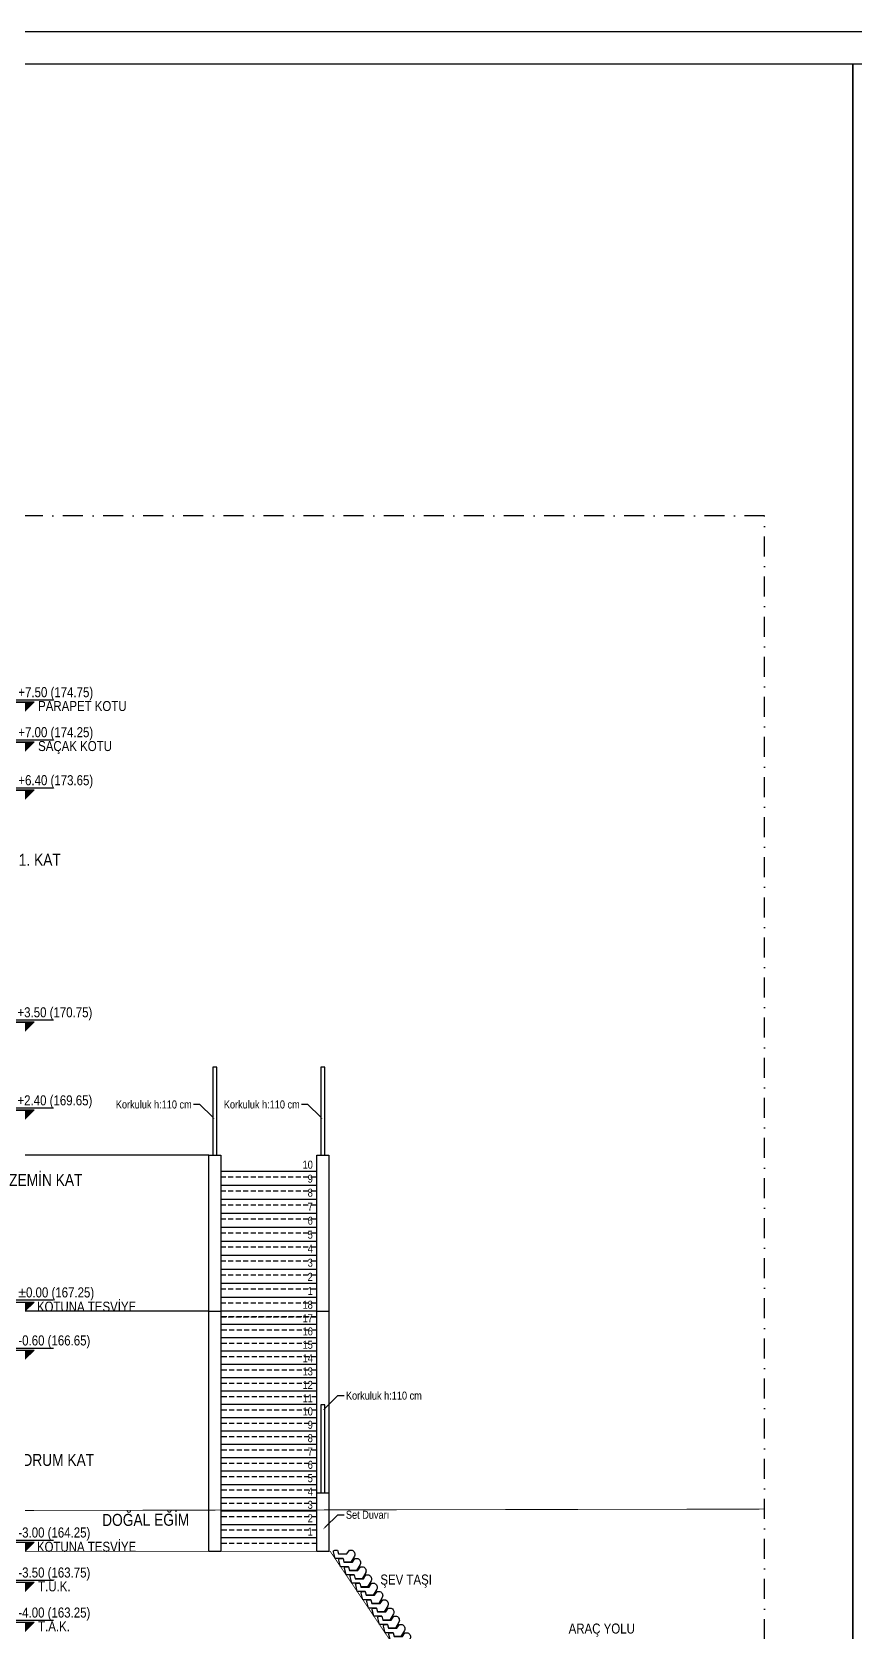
# Model space of a CAD drawing. Header units: millimetres. Extents: x 82776 to 137242, y 11666 to 27998.
# Drawn here: x 114732 to 115761, y 12666 to 14666 of the extents above; entities that cross this region are included whole.
import ezdxf
from ezdxf import colors
from ezdxf.entities.mleader import LeaderData, LeaderLine
from ezdxf.math import Vec2, Vec3

# ---------------------------------------------------------------- set-up
doc = ezdxf.new("R2010")
doc.units = ezdxf.units.MM
for name, pattern in [('( Hidden )', [0.375, 0.25, -0.125]), ('DASHDOT', [1, 0.5, -0.25, 0, -0.25]), ('DASHED', [15, 10, -5])]:
    doc.linetypes.add(name, pattern=pattern)
for name, color, linetype in [('0_IFC_Elevation_3', 21, 'Continuous'), ('0_IFC_Elevation_4', 11, 'Continuous'), ('0_IFC_Elevation_5', 252, 'Continuous'), ('0_IFC_Legend_Viewport', 7, 'Continuous'), ('0_IFC_Notation_Level_50', 160, 'Continuous'), ('0_IFC_Notation_Section_50', 10, 'Continuous'), ('0_IFC_Stair_Text', 221, 'Continuous'), ('0_IFC_Text_Explanation_50', 231, 'Continuous'), ('1_IFC_Stair_Concrete', 252, '( Hidden )'), ('2_IFC_Handrail', 181, 'Continuous'), ('2_IFC_Wall', 130, 'Continuous'), ('7_IFC_Landscape', 45, 'Continuous')]:
    doc.layers.add(name, color=color, linetype=linetype)
doc.styles.add('IFC_TEXT', font='ARIALN.TTF')

# ---------------------------------------------------------------- blocks, each defined once
blk = doc.blocks.new('*U2469')
at = {"layer": '0_IFC_Legend_Viewport', "transparency": 33554687}
blk.add_lwpolyline([(-3162, 2920), (0, 2920), (0, 0), (-3162, 0)], close=True, dxfattribs=at)
at = {"style": 'IFC_TEXT'}
for tag, p in [('PAFTA', (-2408, 17.9)), ('KOT', (-1159.1, 18)), ('OLCEK', (-110.4, 17.9))]:
    blk.add_attdef(tag, p, '', height=35, dxfattribs=at)
blk = doc.blocks.new('*U2470')
at = {"layer": '0_IFC_Legend_Viewport', "transparency": 33554687}
blk.add_lwpolyline([(-2846.3, 2920), (0, 2920), (0, 0), (-2846.3, 0)], close=True, dxfattribs=at)
at = {"style": 'IFC_TEXT'}
for tag, p in [('PAFTA', (-2250.2, 17.9)), ('KOT', (-1159.1, 18)), ('OLCEK', (-110.4, 17.9))]:
    blk.add_attdef(tag, p, '', height=35, dxfattribs=at)
blk = doc.blocks.new('0_IFC_NOT_RUDELEVEL_50_N')
at = {"layer": '0_IFC_Notation_Level_50'}
h = blk.add_hatch(color=256, dxfattribs=at)
h.dxf.hatch_style = 1
h.paths.add_polyline_path([(-201.6, 201.6), (201.6, 201.6), (0, 0)])
for p, q in [((-834.4, 0), (0, 0)), ((-201.6, 246.4), (627.2, 246.4))]:
    blk.add_line(p, q, dxfattribs=at)
blk.add_lwpolyline([(-201.6, 201.6), (201.6, 201.6), (0, 0), (-201.6, 201.6)], dxfattribs=at)
at = {"layer": '0_IFC_Notation_Level_50', "style": 'IFC_TEXT'}
blk.add_attdef('LEVEL', (-201.6, 302.4), '', height=280, dxfattribs=at)
blk = doc.blocks.new('D_GR1_DE')
at = {"layer": '0_IFC_Elevation_4', "linetype": 'DASHED', "const_width": 1}
blk.add_lwpolyline([(-1640.4, 204), (-1230, 78), (0, 151), (979.3, 152.8)], dxfattribs=at)
ref = blk.add_blockref('0_IFC_NOT_RUDELEVEL_50_N', (-1640.4, 204), dxfattribs=dict(xscale=0.057142857142768, yscale=0.057142857142768, zscale=0.057142857142768))
ref.add_attrib('LEVEL', '165.29', (-1649.7, 221.3), dxfattribs={"layer": '0_IFC_Notation_Level_50', "height": 12.5, "rotation": 360, "style": 'IFC_TEXT'})
ref = blk.add_blockref('0_IFC_NOT_RUDELEVEL_50_N', (0, 151), dxfattribs=dict(xscale=0.057142857142768, yscale=0.057142857142768, zscale=0.057142857142768))
ref.add_attrib('LEVEL', '164.76', (-9.3, 168.3), dxfattribs={"layer": '0_IFC_Notation_Level_50', "height": 12.5, "rotation": 360, "style": 'IFC_TEXT'})
ref = blk.add_blockref('0_IFC_NOT_RUDELEVEL_50_N', (-1230, 78), dxfattribs=dict(xscale=0.057142857142768, yscale=0.057142857142768, zscale=0.057142857142768))
ref.add_attrib('LEVEL', '164.03', (-1239.3, 95.3), dxfattribs={"layer": '0_IFC_Notation_Level_50', "height": 12.5, "rotation": 360, "style": 'IFC_TEXT'})
at = {"layer": '0_IFC_Elevation_4', "linetype": 'DASHED', "ltscale": 3, "char_height": 15, "attachment_point": 1, "style": 'IFC_TEXT'}
for insert, rotation in [((-1584, 214.9), 342.8477), ((151.5, 146.7), 0.2119)]:
    blk.add_mtext_dynamic_manual_height_columns('\\pxt4;DOĞAL EĞİM', width=252.297, gutter_width=125, heights=[0], dxfattribs=dict(at, insert=insert, rotation=rotation))
blk = doc.blocks.new('*U2452')
ref = blk.add_blockref('0_IFC_NOT_RUDELEVEL_50_N', (-125, 1182), dxfattribs=dict(xscale=0.057142857142768, yscale=0.057142857142768, zscale=0.057142857142768))
ref.add_attrib('LEVEL', '+7.82 (175.07)', (-133.2, 1199.3), dxfattribs={"layer": '0_IFC_Notation_Level_50', "height": 12.5, "style": 'IFC_TEXT'})
ref = blk.add_blockref('0_IFC_NOT_RUDELEVEL_50_N', (0, 1150), dxfattribs=dict(xscale=0.057142857142768, yscale=0.057142857142768, zscale=0.057142857142768))
ref.add_attrib('LEVEL', '+7.50 (174.75)', (-8.2, 1167.3), dxfattribs={"layer": '0_IFC_Notation_Level_50', "height": 12.5, "style": 'IFC_TEXT'})
ref = blk.add_blockref('0_IFC_NOT_RUDELEVEL_50_N', (0, 1100), dxfattribs=dict(xscale=0.057142857142768, yscale=0.057142857142768, zscale=0.057142857142768))
ref.add_attrib('LEVEL', '+7.00 (174.25)', (-8.2, 1117.3), dxfattribs={"layer": '0_IFC_Notation_Level_50', "height": 12.5, "style": 'IFC_TEXT'})
ref = blk.add_blockref('0_IFC_NOT_RUDELEVEL_50_N', (0, 1040), dxfattribs=dict(xscale=0.057142857142768, yscale=0.057142857142768, zscale=0.057142857142768))
ref.add_attrib('LEVEL', '+6.40 (173.65)', (-8.2, 1057.3), dxfattribs={"layer": '0_IFC_Notation_Level_50', "height": 12.5, "style": 'IFC_TEXT'})
ref = blk.add_blockref('0_IFC_NOT_RUDELEVEL_50_N', (0, 750), dxfattribs=dict(xscale=0.057142857142768, yscale=0.057142857142768, zscale=0.057142857142768))
ref.add_attrib('LEVEL', '+3.50 (170.75)', (-9.3, 767.3), dxfattribs={"layer": '0_IFC_Notation_Level_50', "height": 12.5, "style": 'IFC_TEXT'})
ref = blk.add_blockref('0_IFC_NOT_RUDELEVEL_50_N', (0, 640), dxfattribs=dict(xscale=0.057142857142768, yscale=0.057142857142768, zscale=0.057142857142768))
ref.add_attrib('LEVEL', '+2.40 (169.65)', (-9.3, 657.3), dxfattribs={"layer": '0_IFC_Notation_Level_50', "height": 12.5, "style": 'IFC_TEXT'})
ref = blk.add_blockref('0_IFC_NOT_RUDELEVEL_50_N', (0, 400), dxfattribs=dict(xscale=0.057142857142768, yscale=0.057142857142768, zscale=0.057142857142768))
ref.add_attrib('LEVEL', '±0.00 (167.25)', (-8.2, 417.3), dxfattribs={"layer": '0_IFC_Notation_Level_50', "height": 12.5, "style": 'IFC_TEXT'})
ref = blk.add_blockref('0_IFC_NOT_RUDELEVEL_50_N', (0, 340), dxfattribs=dict(xscale=0.057142857142768, yscale=0.057142857142768, zscale=0.057142857142768))
ref.add_attrib('LEVEL', '-0.60 (166.65)', (-8.2, 357.3), dxfattribs={"layer": '0_IFC_Notation_Level_50', "height": 12.5, "style": 'IFC_TEXT'})
ref = blk.add_blockref('0_IFC_NOT_RUDELEVEL_50_N', (0, 100), dxfattribs=dict(xscale=0.057142857142768, yscale=0.057142857142768, zscale=0.057142857142768))
ref.add_attrib('LEVEL', '-3.00 (164.25)', (-8.2, 117.3), dxfattribs={"layer": '0_IFC_Notation_Level_50', "height": 12.5, "style": 'IFC_TEXT'})
ref = blk.add_blockref('0_IFC_NOT_RUDELEVEL_50_N', (0, 50), dxfattribs=dict(xscale=0.057142857142768, yscale=0.057142857142768, zscale=0.057142857142768))
ref.add_attrib('LEVEL', '-3.50 (163.75)', (-8.2, 67.3), dxfattribs={"layer": '0_IFC_Notation_Level_50', "height": 12.5, "style": 'IFC_TEXT'})
ref = blk.add_blockref('0_IFC_NOT_RUDELEVEL_50_N', (0, 0), dxfattribs=dict(xscale=0.057142857142768, yscale=0.057142857142768, zscale=0.057142857142768))
ref.add_attrib('LEVEL', '-4.00 (163.25)', (-8.2, 17.3), dxfattribs={"layer": '0_IFC_Notation_Level_50', "height": 12.5, "style": 'IFC_TEXT'})
at = {"layer": '0_IFC_Notation_Level_50', "char_height": 12.5, "attachment_point": 1, "style": 'IFC_TEXT'}
for s, insert in [('MAHYA KOTU', (-108.5, 1194.5)), ('PARAPET KOTU', (16.5, 1162.5)), ('SAÇAK KOTU', (16.5, 1112.5)), ('T.Ü.K.', (16.5, 62.5)), ('T.A.K.', (16.5, 12.5))]:
    blk.add_mtext_dynamic_manual_height_columns(s, width=128.311, gutter_width=12.5, heights=[0], dxfattribs=dict(at, insert=insert))
at = {"layer": '0_IFC_Text_Explanation_50', "char_height": 15, "attachment_point": 5, "style": 'IFC_TEXT'}
for s, insert in [('\\pxt4;1. KAT', (18.6, 964.1)), ('\\pxi-3,l4,t4;ZEMİN KAT', (18.6, 564.1)), ('\\pxi-0.46999,l1.46999,t1.46999,4;1. BODRUM KAT', (12.2, 214.1))]:
    blk.add_mtext_dynamic_manual_height_columns(s, width=215.825, gutter_width=125, heights=[0], dxfattribs=dict(at, insert=insert))
blk = doc.blocks.new('SEV TASI')
blk.add_wipeout([(3.1, 10.3), (-0.4, 10.3), (-0.8, 10.3), (-1.1, 10.1), (-1.5, 9.9), (-1.7, 9.7), (-1.9, 9.4), (-2, 9), (-2.1, 8.6), (-2, 8.2), (0, 0), (10, 0), (11.2, -4.7), (19.9, -4.7), (24.4, 2.9), (24.8, 3.9), (24.9, 5), (24.8, 6.1), (24.5, 7.2), (24, 8.2), (23.3, 9.1), (22.4, 9.8), (21.4, 10.3), (17.9, 10.3), (14.8, 5.6), (4.3, 5.6)]).dxf.layer = '7_IFC_Landscape'
at = {"layer": '7_IFC_Landscape'}
blk.add_lwpolyline([(0, 0), (-2, 8.2, -0.486604), (-0.4, 10.3), (3.1, 10.3), (4.3, 5.6), (14.8, 5.6), (17.9, 10.3), (21.4, 10.3, -0.425542), (24.4, 2.9), (19.9, -4.7), (11.2, -4.7), (10, 0)], format="xyb", close=True, dxfattribs=at)
blk = doc.blocks.new('*U2485')
blk.add_blockref('SEV TASI', (-3.5, 5.2))
blk.add_blockref('SEV TASI', (3.4, -5.1))
blk.add_blockref('SEV TASI', (10.4, -15.4))
blk.add_blockref('SEV TASI', (17.3, -25.7))
blk.add_blockref('SEV TASI', (24.3, -36.1))
blk.add_blockref('SEV TASI', (31.2, -46.4))
blk.add_blockref('SEV TASI', (38.2, -56.7))
blk.add_blockref('SEV TASI', (45.1, -67))
blk.add_blockref('SEV TASI', (52, -77.3))
blk.add_blockref('SEV TASI', (59, -87.6))
blk.add_blockref('SEV TASI', (65.9, -97.9))
blk.add_blockref('SEV TASI', (72.9, -108.2))
blk = doc.blocks.new('D BLOK_GR1')
at = {"layer": '0_IFC_Elevation_3', "transparency": 33554687}
for points in [[(419.8, 300), (299.8, 300)], [(419.8, 283.3), (299.8, 283.3)], [(419.8, 266.7), (299.8, 266.7)], [(419.8, 250), (299.8, 250)], [(419.8, 233.3), (299.8, 233.3)], [(419.8, 216.7), (299.8, 216.7)], [(419.8, 200), (299.8, 200)], [(419.8, 183.3), (299.8, 183.3)], [(419.8, 166.7), (299.8, 166.7)], [(419.8, 150), (299.8, 150)], [(419.8, 133.3), (299.8, 133.3)], [(419.8, 116.7), (299.8, 116.7)], [(419.8, 100), (299.8, 100)], [(419.8, 83.3), (299.8, 83.3)], [(419.8, 66.7), (299.8, 66.7)], [(419.8, 50), (299.8, 50)], [(419.8, 33.3), (299.8, 33.3)], [(419.8, 16.7), (299.8, 16.7)]]:
    blk.add_lwpolyline(points, dxfattribs=at)
at = {"layer": '0_IFC_Elevation_4'}
for points in [[(284.8, 300), (0, 300)], [(419.8, 73.1), (419.8, 300), (434.8, 300), (434.8, 73.1)]]:
    blk.add_lwpolyline(points, dxfattribs=at)
blk.add_lwpolyline([(284.8, 300), (299.8, 300), (299.8, 0), (284.8, 0)], close=True, dxfattribs=at)
at = {"layer": '0_IFC_Elevation_5', "transparency": 33554687}
for points in [[(284.8, 495), (0, 495)], [(299.8, 475), (419.8, 475)], [(299.8, 475), (299.8, 475)], [(299.8, 457.5), (419.8, 457.5)], [(299.8, 440), (419.8, 440)], [(299.8, 422.5), (419.8, 422.5)], [(299.8, 405), (419.8, 405)], [(299.8, 387.5), (419.8, 387.5)], [(299.8, 370), (419.8, 370)], [(299.8, 352.5), (419.8, 352.5)], [(299.8, 335), (419.8, 335)], [(299.8, 317.5), (419.8, 317.5)]]:
    blk.add_lwpolyline(points, dxfattribs=at)
at = {"layer": '0_IFC_Elevation_5'}
for points in [[(284.8, 300), (284.8, 495), (299.8, 495), (299.8, 300), (299.8, 300)], [(419.8, 300), (419.8, 300), (419.8, 495), (434.8, 495), (434.8, 300)]]:
    blk.add_lwpolyline(points, dxfattribs=at)
at = {"layer": '0_IFC_Notation_Section_50', "linetype": 'DASHDOT', "ltscale": 50}
blk.add_lwpolyline([(979.3, -310), (979.3, 1294), (-1640.4, 1294), (-1640.4, -310)], close=True, dxfattribs=at)
at = {"layer": '1_IFC_Stair_Concrete', "ltscale": 25, "transparency": 33554687}
for points in [[(299.8, 468), (419.8, 468)], [(299.8, 450.5), (419.8, 450.5)], [(299.8, 433), (419.8, 433)], [(299.8, 415.5), (419.8, 415.5)], [(299.8, 398), (419.8, 398)], [(299.8, 380.5), (419.8, 380.5)], [(299.8, 363), (419.8, 363)], [(299.8, 345.5), (419.8, 345.5)], [(299.8, 328), (419.8, 328)], [(299.8, 310.5), (419.8, 310.5)], [(299.8, 293), (419.8, 293)], [(419.8, 293), (299.8, 293)], [(419.8, 276.3), (299.8, 276.3)], [(419.8, 259.7), (299.8, 259.7)], [(419.8, 243), (299.8, 243)], [(419.8, 226.3), (299.8, 226.3)], [(419.8, 209.7), (299.8, 209.7)], [(419.8, 193), (299.8, 193)], [(419.8, 176.3), (299.8, 176.3)], [(419.8, 159.7), (299.8, 159.7)], [(419.8, 143), (299.8, 143)], [(419.8, 126.3), (299.8, 126.3)], [(419.8, 109.7), (299.8, 109.7)], [(419.8, 93), (299.8, 93)], [(419.8, 76.3), (299.8, 76.3)], [(419.8, 59.7), (299.8, 59.7)], [(419.8, 43), (299.8, 43)], [(419.8, 26.3), (299.8, 26.3)], [(419.8, 9.7), (299.8, 9.7)]]:
    blk.add_lwpolyline(points, dxfattribs=at)
at = {"layer": '2_IFC_Handrail'}
for points in [[(289.8, 495), (294.8, 495), (294.8, 605), (289.8, 605)], [(424.8, 495), (429.8, 495), (429.8, 605), (424.8, 605)], [(424.8, 73.1), (429.8, 73.1), (429.8, 183.1), (424.8, 183.1)]]:
    blk.add_lwpolyline(points, close=True, dxfattribs=at)
at = {"layer": '2_IFC_Wall'}
blk.add_lwpolyline([(434.8, 73.1), (434.8, 0), (419.8, 0), (419.8, 73.1)], close=True, dxfattribs=at)
at = {"layer": '7_IFC_Landscape', "const_width": 1, "elevation": 76036.7}
blk.add_lwpolyline([(-1625.4, 0), (436.6, 0), (522.1, -127), (978.4, -127)], dxfattribs=at)
blk.add_blockref('*U2452', (55, -100))
at = {"rotation": 359.9999999397143}
blk.add_blockref('D_GR1_DE', (0, -100), dxfattribs=at)
at = {"layer": '0_IFC_Notation_Level_50', "style": 'IFC_TEXT'}
for p in [(70, 299.5), (70, -0.5)]:
    blk.add_text('KOTUNA TESVİYE', height=12.5, dxfattribs=at).set_placement(p)
at = {"layer": '0_IFC_Stair_Text', "char_height": 10, "attachment_point": 9, "style": 'IFC_TEXT'}
for s, insert in [('10', (414.8, 478)), ('9', (414.8, 460.5)), ('8', (414.8, 443)), ('7', (414.8, 425.5)), ('5', (414.8, 390.5)), ('6', (414.8, 408)), ('4', (414.8, 373)), ('3', (414.8, 355.5)), ('2', (414.8, 338)), ('1', (414.8, 320.5)), ('18', (414.8, 303)), ('17', (414.8, 286.3)), ('16', (414.8, 269.7)), ('15', (414.8, 253)), ('14', (414.8, 236.3)), ('13', (414.8, 219.7)), ('12', (414.8, 203)), ('11', (414.8, 186.3)), ('10', (414.8, 169.7)), ('9', (414.8, 153)), ('8', (414.8, 136.3)), ('7', (414.8, 119.7)), ('6', (414.8, 103)), ('5', (414.8, 86.3)), ('4', (414.8, 69.7)), ('3', (414.8, 53)), ('2', (414.8, 36.3)), ('1', (414.8, 19.7))]:
    blk.add_mtext_dynamic_manual_height_columns(s, width=9.914, gutter_width=12.5, heights=[0], dxfattribs=dict(at, insert=insert))
at = {"layer": '0_IFC_Text_Explanation_50', "insert": (817.3, -90.2, 76036.7), "char_height": 12.5, "attachment_point": 3, "style": 'IFC_TEXT'}
blk.add_mtext_dynamic_manual_height_columns('ARAÇ YOLU', width=83.648, gutter_width=12.5, heights=[0], dxfattribs=at)
at = {"layer": '0_IFC_Text_Explanation_50'}
ml = blk.add_multileader_mtext('Standard', dxfattribs=at)
ml.set_content('Korkuluk h:110 cm', color=256, style='IFC_TEXT')
ml.set_leader_properties()
ml.build(insert=Vec2(0, 0))
ctx = ml.context
ctx.base_point, ctx.char_height, ctx.plane_origin = Vec3(168.2, 558.3), 10, Vec3(292.3, 470)
ctx.text_align_type = 2
notes = []
notes.append((ctx, [(0, (1, 1, 0), (273.5, 558.3), (-1, 0), 8, [(0, [(292.3, 540)], 0, [])])]))
ctx.mtext.insert, ctx.mtext.alignment, ctx.mtext.flow_direction = Vec3(263.5, 563.4), 3, 5
ml = blk.add_multileader_mtext('Standard', dxfattribs=at)
ml.set_content('Korkuluk h:110 cm', color=256, style='IFC_TEXT')
ml.set_leader_properties()
ml.build(insert=Vec2(0, 0))
ctx = ml.context
ctx.base_point, ctx.char_height, ctx.plane_origin = Vec3(303.2, 558.3), 10, Vec3(427.3, 470)
ctx.text_align_type = 2
notes.append((ctx, [(0, (1, 1, 0), (408.5, 558.3), (-1, 0), 8, [(0, [(427.3, 540)], 0, [])])]))
ctx.mtext.insert, ctx.mtext.alignment, ctx.mtext.flow_direction = Vec3(398.5, 563.4), 3, 5
ml = blk.add_multileader_mtext('Standard', dxfattribs=at)
ml.set_content('Korkuluk h:110 cm', color=256, style='IFC_TEXT')
ml.set_leader_properties()
ml.build(insert=Vec2(0, 0))
ctx = ml.context
ctx.base_point, ctx.char_height, ctx.plane_origin = Vec3(454.2, 194.6), 10, Vec3(427.3, 106.2)
notes.append((ctx, [(0, (1, 1, 0), (446.2, 194.6), (1, 0), 8, [(0, [(427.3, 176.2)], 0, [])])]))
ctx.mtext.insert, ctx.mtext.rotation, ctx.mtext.flow_direction = Vec3(456.2, 199.6), 6.283185, 5
ml = blk.add_multileader_mtext('Standard', dxfattribs=at)
ml.set_content('Set Duvarı', color=256, style='IFC_TEXT')
ml.set_leader_properties()
ml.build(insert=Vec2(0, 0))
ctx = ml.context
ctx.base_point, ctx.char_height, ctx.plane_origin = Vec3(454.2, 45.6), 10, Vec3(427.3, -42.7)
notes.append((ctx, [(0, (1, 1, 0), (446.2, 45.6), (1, 0), 8, [(0, [(427.3, 27.3)], 0, [])])]))
ctx.mtext.insert, ctx.mtext.rotation, ctx.mtext.flow_direction = Vec3(456.2, 50.7), 6.283185, 5
for ctx, leaders in notes:
    for number, flags, end, landing, length, lines in leaders:
        leader = LeaderData()
        leader.index, (leader.has_last_leader_line, leader.has_dogleg_vector, leader.attachment_direction) = number, flags
        leader.last_leader_point, leader.dogleg_vector, leader.dogleg_length = Vec3(end), Vec3(landing), length
        for number, points, colour, breaks in lines:
            line = LeaderLine()
            line.index, line.vertices, line.color, line.breaks = number, Vec3.list(points), colors.encode_raw_color(colour), breaks
            leader.lines.append(line)
        ctx.leaders.append(leader)
at = {"rotation": 359.9999999936056}
blk.add_blockref('*U2485', (446.1, -14.1, 76036.7), dxfattribs=at)
at = {"layer": '0_IFC_Text_Explanation_50', "insert": (563.7, -29, 76036.7), "char_height": 12.5, "attachment_point": 3, "style": 'IFC_TEXT'}
blk.add_mtext_dynamic_manual_height_columns('ŞEV TAŞI', width=83.648, gutter_width=12.5, heights=[0], dxfattribs=at)

msp = doc.modelspace()

# ---------------------------------------------------------------- linework, layer by layer
msp.add_lwpolyline([(82776.4, 14665.6), (82776.4, 11665.6), (130001, 11665.6), (130001, 14665.6)], close=True)

# ---------------------------------------------------------------- block references
for name, p in [('*U2470', (115758.1, 11705.6)), ('*U2469', (118920.1, 11705.6))]:
    msp.add_blockref(name, p)

# ---------------------------------------------------------------- next in the draw order: block references
msp.add_blockref('D BLOK_GR1', (114668.4, 12767.1))

doc.saveas('drawing.dxf')
